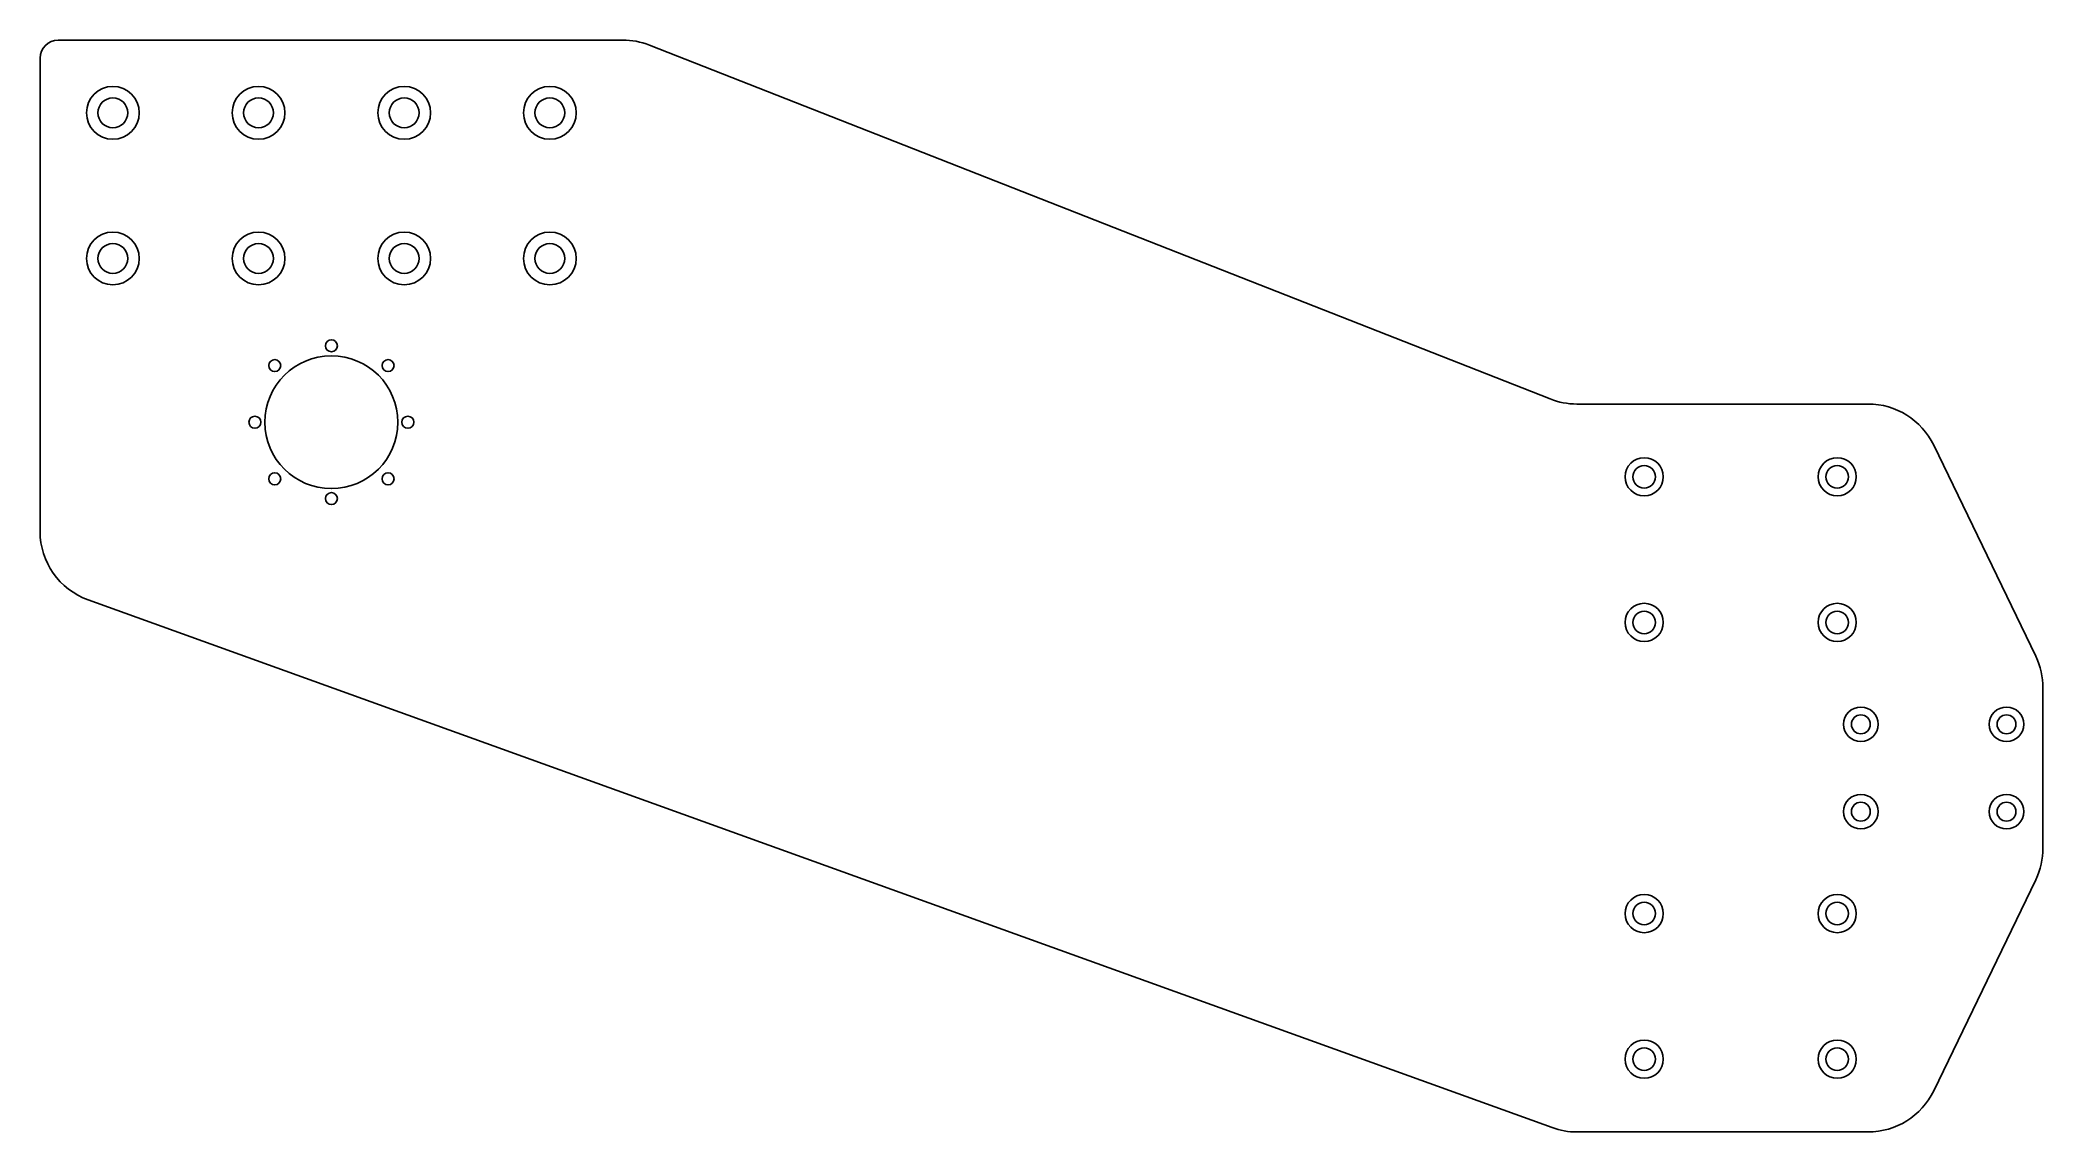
# Model space of a CAD drawing. Extents: x -160 to 390, y -300 to 0.
import ezdxf

# ---------------------------------------------------------------- set-up
doc = ezdxf.new("R2010")
doc.units = 0
doc.layers.add('Fusion002', color=7, linetype='CONTINUOUS')

msp = doc.modelspace()

# ---------------------------------------------------------------- linework, layer by layer
at = {"layer": 'Fusion002'}
for p, q in [((-155, 0, 25), (0, 0, 25)), ((-155, 0), (0, 0)), ((-155, 0, 25), (-155, 0)), ((-155, 0, 25), (0, 0, 25)), ((-155, 0), (0, 0)), ((-155, 0, 25), (-155, 0)), ((0, 0, 25), (0, 0)), ((0, 0, 25), (0, 0)), ((-160, -5, 25), (-160, -135, 25)), ((-160, -5), (-160, -135)), ((-160, -5), (-160, -135)), ((-160, -5, 25), (-160, -135, 25)), ((-160, -5, 25), (-160, -5)), ((-160, -5, 25), (-160, -5)), ((7.3164, -1.3863, 25), (254.674, -98.6137, 25)), ((7.3164, -1.3863), (254.674, -98.6137)), ((7.3164, -1.3863, 25), (7.3164, -1.3863)), ((7.3164, -1.3863, 25), (254.674, -98.6137, 25)), ((7.3164, -1.3863), (254.674, -98.6137)), ((7.3164, -1.3863, 25), (7.3164, -1.3863)), ((-140, -24.1, 19.5), (-140, -24.1)), ((-140, -24.1, 19.5), (-140, -24.1)), ((-140, -27.25, 25), (-140, -27.25, 19.5)), ((-140, -27.25, 25), (-140, -27.25, 19.5)), ((-100, -24.1, 19.5), (-100, -24.1)), ((-100, -24.1, 19.5), (-100, -24.1)), ((-100, -27.25, 25), (-100, -27.25, 19.5)), ((-100, -27.25, 25), (-100, -27.25, 19.5)), ((-60, -24.1, 19.5), (-60, -24.1)), ((-60, -24.1, 19.5), (-60, -24.1)), ((-60, -27.25, 25), (-60, -27.25, 19.5)), ((-60, -27.25, 25), (-60, -27.25, 19.5)), ((-20, -24.1, 19.5), (-20, -24.1)), ((-20, -24.1, 19.5), (-20, -24.1)), ((-20, -27.25, 25), (-20, -27.25, 19.5)), ((-20, -27.25, 25), (-20, -27.25, 19.5)), ((-140, -64.1, 19.5), (-140, -64.1)), ((-140, -64.1, 19.5), (-140, -64.1)), ((-100, -64.1, 19.5), (-100, -64.1)), ((-100, -64.1, 19.5), (-100, -64.1)), ((-60, -64.1, 19.5), (-60, -64.1)), ((-60, -64.1, 19.5), (-60, -64.1)), ((-20, -64.1, 19.5), (-20, -64.1)), ((-20, -64.1, 19.5), (-20, -64.1)), ((-140, -67.25, 25), (-140, -67.25, 19.5)), ((-140, -67.25, 25), (-140, -67.25, 19.5)), ((-100, -67.25, 25), (-100, -67.25, 19.5)), ((-100, -67.25, 25), (-100, -67.25, 19.5)), ((-60, -67.25, 25), (-60, -67.25, 19.5)), ((-60, -67.25, 25), (-60, -67.25, 19.5)), ((-20, -67.25, 25), (-20, -67.25, 19.5)), ((-20, -67.25, 25), (-20, -67.25, 19.5)), ((254.674, -98.6137, 25), (254.674, -98.6137)), ((254.674, -98.6137, 25), (254.674, -98.6137)), ((341.99, -100, 25), (261.99, -100, 25)), ((341.99, -100), (261.99, -100)), ((341.99, -100), (261.99, -100)), ((261.99, -100, 25), (261.99, -100)), ((341.99, -100, 25), (261.99, -100, 25)), ((261.99, -100, 25), (261.99, -100)), ((341.99, -100, 25), (341.99, -100)), ((341.99, -100, 25), (341.99, -100)), ((360, -111.303, 25), (388.01, -169.303, 25)), ((360, -111.303), (388.01, -169.303)), ((360, -111.303, 25), (360, -111.303)), ((360, -111.303, 25), (388.01, -169.303, 25)), ((360, -111.303), (388.01, -169.303)), ((360, -111.303, 25), (360, -111.303)), ((280.5, -123.1, 19.5), (280.5, -123.1)), ((280.5, -123.1, 19.5), (280.5, -123.1)), ((280.5, -125.25, 25), (280.5, -125.25, 19.5)), ((280.5, -125.25, 25), (280.5, -125.25, 19.5)), ((333.5, -123.1, 19.5), (333.5, -123.1)), ((333.5, -123.1, 19.5), (333.5, -123.1)), ((333.5, -125.25, 25), (333.5, -125.25, 19.5)), ((333.5, -125.25, 25), (333.5, -125.25, 19.5)), ((-160, -135, 25), (-160, -135)), ((-160, -135, 25), (-160, -135)), ((-146.786, -153.814, 25), (255.204, -298.814, 25)), ((-146.786, -153.814), (255.204, -298.814)), ((-146.786, -153.814), (255.204, -298.814)), ((-146.786, -153.814, 25), (255.204, -298.814, 25)), ((-146.786, -153.814, 25), (-146.786, -153.814)), ((-146.786, -153.814, 25), (-146.786, -153.814)), ((280.5, -163.1, 19.5), (280.5, -163.1)), ((280.5, -163.1, 19.5), (280.5, -163.1)), ((333.5, -163.1, 19.5), (333.5, -163.1)), ((333.5, -163.1, 19.5), (333.5, -163.1)), ((280.5, -165.25, 25), (280.5, -165.25, 19.5)), ((280.5, -165.25, 25), (280.5, -165.25, 19.5)), ((333.5, -165.25, 25), (333.5, -165.25, 19.5)), ((333.5, -165.25, 25), (333.5, -165.25, 19.5)), ((388.01, -169.303, 25), (388.01, -169.303)), ((388.01, -169.303, 25), (388.01, -169.303)), ((390, -178, 25), (390, -222, 25)), ((390, -178), (390, -222)), ((390, -178, 25), (390, -178)), ((390, -178, 25), (390, -222, 25)), ((390, -178), (390, -222)), ((390, -178, 25), (390, -178)), ((340, -190.6, 19.5), (340, -190.6)), ((340, -190.6, 19.5), (340, -190.6)), ((380, -190.6, 19.5), (380, -190.6)), ((380, -190.6, 19.5), (380, -190.6)), ((340, -192.75, 25), (340, -192.75, 19.5)), ((340, -192.75, 25), (340, -192.75, 19.5)), ((380, -192.75, 25), (380, -192.75, 19.5)), ((380, -192.75, 25), (380, -192.75, 19.5)), ((340, -214.6, 19.5), (340, -214.6)), ((340, -214.6, 19.5), (340, -214.6)), ((340, -216.75, 25), (340, -216.75, 19.5)), ((340, -216.75, 25), (340, -216.75, 19.5)), ((380, -214.6, 19.5), (380, -214.6)), ((380, -214.6, 19.5), (380, -214.6)), ((380, -216.75, 25), (380, -216.75, 19.5)), ((380, -216.75, 25), (380, -216.75, 19.5)), ((390, -222, 25), (390, -222)), ((390, -222, 25), (390, -222)), ((388.01, -230.697, 25), (360, -288.697, 25)), ((388.01, -230.697), (360, -288.697)), ((388.01, -230.697, 25), (360, -288.697, 25)), ((388.01, -230.697), (360, -288.697)), ((388.01, -230.697, 25), (388.01, -230.697)), ((388.01, -230.697, 25), (388.01, -230.697)), ((280.5, -243.1, 19.5), (280.5, -243.1)), ((280.5, -243.1, 19.5), (280.5, -243.1)), ((280.5, -245.25, 25), (280.5, -245.25, 19.5)), ((280.5, -245.25, 25), (280.5, -245.25, 19.5)), ((333.5, -243.1, 19.5), (333.5, -243.1)), ((333.5, -243.1, 19.5), (333.5, -243.1)), ((333.5, -245.25, 25), (333.5, -245.25, 19.5)), ((333.5, -245.25, 25), (333.5, -245.25, 19.5)), ((280.5, -283.1, 19.5), (280.5, -283.1)), ((280.5, -283.1, 19.5), (280.5, -283.1)), ((280.5, -285.25, 25), (280.5, -285.25, 19.5)), ((280.5, -285.25, 25), (280.5, -285.25, 19.5)), ((333.5, -283.1, 19.5), (333.5, -283.1)), ((333.5, -283.1, 19.5), (333.5, -283.1)), ((333.5, -285.25, 25), (333.5, -285.25, 19.5)), ((333.5, -285.25, 25), (333.5, -285.25, 19.5)), ((360, -288.697, 25), (360, -288.697)), ((360, -288.697, 25), (360, -288.697)), ((255.204, -298.814, 25), (255.204, -298.814)), ((255.204, -298.814, 25), (255.204, -298.814)), ((341.99, -300, 25), (261.99, -300, 25)), ((341.99, -300), (261.99, -300)), ((341.99, -300, 25), (261.99, -300, 25)), ((261.99, -300, 25), (261.99, -300)), ((341.99, -300), (261.99, -300)), ((261.99, -300, 25), (261.99, -300)), ((341.99, -300, 25), (341.99, -300)), ((341.99, -300, 25), (341.99, -300))]:
    msp.add_line(p, q, dxfattribs=at)
for centre, radius in [((-140, -20), 7.25), ((-140, -20), 7.25), ((-140, -20), 7.25), ((-140, -20), 7.25), ((-140, -20), 4.1), ((-140, -20), 4.1), ((-140, -20), 4.1), ((-140, -20), 4.1), ((-100, -20), 7.25), ((-100, -20), 7.25), ((-100, -20), 7.25), ((-100, -20), 7.25), ((-100, -20), 4.1), ((-100, -20), 4.1), ((-100, -20), 4.1), ((-100, -20), 4.1), ((-60, -20), 7.25), ((-60, -20), 7.25), ((-60, -20), 7.25), ((-60, -20), 7.25), ((-60, -20), 4.1), ((-60, -20), 4.1), ((-60, -20), 4.1), ((-60, -20), 4.1), ((-20, -20), 7.25), ((-20, -20), 7.25), ((-20, -20), 7.25), ((-20, -20), 7.25), ((-20, -20), 4.1), ((-20, -20), 4.1), ((-20, -20), 4.1), ((-20, -20), 4.1), ((-140, -60), 7.25), ((-140, -60), 7.25), ((-140, -60), 7.25), ((-140, -60), 7.25), ((-100, -60), 7.25), ((-100, -60), 7.25), ((-100, -60), 7.25), ((-100, -60), 7.25), ((-60, -60), 7.25), ((-60, -60), 7.25), ((-60, -60), 7.25), ((-60, -60), 7.25), ((-20, -60), 7.25), ((-20, -60), 7.25), ((-20, -60), 7.25), ((-20, -60), 7.25), ((-140, -60), 4.1), ((-140, -60), 4.1), ((-140, -60), 4.1), ((-140, -60), 4.1), ((-100, -60), 4.1), ((-100, -60), 4.1), ((-100, -60), 4.1), ((-100, -60), 4.1), ((-60, -60), 4.1), ((-60, -60), 4.1), ((-60, -60), 4.1), ((-60, -60), 4.1), ((-20, -60), 4.1), ((-20, -60), 4.1), ((-20, -60), 4.1), ((-20, -60), 4.1), ((-80, -84), 1.65), ((-80, -84), 1.65), ((-80, -84), 1.65), ((-80, -84), 1.65), ((-80, -105), 18.25), ((-80, -105), 18.25), ((-80, -105), 18.25), ((-80, -105), 18.25), ((-95.5563, -89.4437), 1.65), ((-95.5563, -89.4437), 1.65), ((-95.5563, -89.4437), 1.65), ((-95.5563, -89.4437), 1.65), ((-64.4437, -89.4437), 1.65), ((-64.4437, -89.4437), 1.65), ((-64.4437, -89.4437), 1.65), ((-64.4437, -89.4437), 1.65), ((-101, -105), 1.65), ((-101, -105), 1.65), ((-101, -105), 1.65), ((-101, -105), 1.65), ((-59, -105), 1.65), ((-59, -105), 1.65), ((-59, -105), 1.65), ((-59, -105), 1.65), ((280.5, -120), 5.25), ((280.5, -120), 5.25), ((280.5, -120), 5.25), ((280.5, -120), 5.25), ((333.5, -120), 5.25), ((333.5, -120), 5.25), ((333.5, -120), 5.25), ((333.5, -120), 5.25), ((-95.5563, -120.556), 1.65), ((-95.5563, -120.556), 1.65), ((-95.5563, -120.556), 1.65), ((-95.5563, -120.556), 1.65), ((-64.4437, -120.556), 1.65), ((-64.4437, -120.556), 1.65), ((-64.4437, -120.556), 1.65), ((-64.4437, -120.556), 1.65), ((280.5, -120), 3.1), ((280.5, -120), 3.1), ((280.5, -120), 3.1), ((280.5, -120), 3.1), ((333.5, -120), 3.1), ((333.5, -120), 3.1), ((333.5, -120), 3.1), ((333.5, -120), 3.1), ((-80, -126), 1.65), ((-80, -126), 1.65), ((-80, -126), 1.65), ((-80, -126), 1.65), ((280.5, -160), 5.25), ((280.5, -160), 5.25), ((280.5, -160), 5.25), ((280.5, -160), 5.25), ((280.5, -160), 3.1), ((280.5, -160), 3.1), ((280.5, -160), 3.1), ((280.5, -160), 3.1), ((333.5, -160), 5.25), ((333.5, -160), 5.25), ((333.5, -160), 5.25), ((333.5, -160), 5.25), ((333.5, -160), 3.1), ((333.5, -160), 3.1), ((333.5, -160), 3.1), ((333.5, -160), 3.1), ((340, -188), 4.75), ((340, -188), 4.75), ((340, -188), 4.75), ((340, -188), 4.75), ((340, -188), 2.6), ((340, -188), 2.6), ((340, -188), 2.6), ((340, -188), 2.6), ((380, -188), 4.75), ((380, -188), 4.75), ((380, -188), 4.75), ((380, -188), 4.75), ((380, -188), 2.6), ((380, -188), 2.6), ((380, -188), 2.6), ((380, -188), 2.6), ((340, -212), 4.75), ((340, -212), 4.75), ((340, -212), 4.75), ((340, -212), 4.75), ((380, -212), 4.75), ((380, -212), 4.75), ((380, -212), 4.75), ((380, -212), 4.75), ((340, -212), 2.6), ((340, -212), 2.6), ((340, -212), 2.6), ((340, -212), 2.6), ((380, -212), 2.6), ((380, -212), 2.6), ((380, -212), 2.6), ((380, -212), 2.6), ((280.5, -240), 5.25), ((280.5, -240), 5.25), ((280.5, -240), 5.25), ((280.5, -240), 5.25), ((333.5, -240), 5.25), ((333.5, -240), 5.25), ((333.5, -240), 5.25), ((333.5, -240), 5.25), ((280.5, -240), 3.1), ((280.5, -240), 3.1), ((280.5, -240), 3.1), ((280.5, -240), 3.1), ((333.5, -240), 3.1), ((333.5, -240), 3.1), ((333.5, -240), 3.1), ((333.5, -240), 3.1), ((280.5, -280), 5.25), ((280.5, -280), 5.25), ((280.5, -280), 5.25), ((280.5, -280), 5.25), ((333.5, -280), 5.25), ((333.5, -280), 5.25), ((333.5, -280), 5.25), ((333.5, -280), 5.25), ((280.5, -280), 3.1), ((280.5, -280), 3.1), ((280.5, -280), 3.1), ((280.5, -280), 3.1), ((333.5, -280), 3.1), ((333.5, -280), 3.1), ((333.5, -280), 3.1), ((333.5, -280), 3.1)]:
    msp.add_circle(centre, radius, dxfattribs=at)
for centre, radius, start, end in [((-155, -5, 25), 5, 90, -180), ((-155, -5), 5, 90, -180), ((-155, -5), 5, 90, -180), ((-155, -5, 25), 5, 90, -180), ((0, -20, 25), 20, 68.542, 90), ((0, -20), 20, 68.542, 90), ((0, -20), 20, 68.542, 90), ((0, -20, 25), 20, 68.542, 90), ((261.99, -80, 25), 20, -111.458, -90), ((261.99, -80), 20, -111.458, -90), ((261.99, -80, 25), 20, -111.458, -90), ((261.99, -80), 20, -111.458, -90), ((341.99, -120, 25), 20, 25.7772, 90), ((341.99, -120), 20, 25.7772, 90), ((341.99, -120), 20, 25.7772, 90), ((341.99, -120, 25), 20, 25.7772, 90), ((-140, -135, 25), 20, -180, -109.835), ((-140, -135), 20, -180, -109.835), ((-140, -135), 20, -180, -109.835), ((-140, -135, 25), 20, -180, -109.835), ((370, -178, 25), 20, 0, 25.7772), ((370, -178), 20, 0, 25.7772), ((370, -178), 20, 0, 25.7772), ((370, -178, 25), 20, 0, 25.7772), ((370, -222, 25), 20, -25.7772, 0), ((370, -222), 20, -25.7772, 0), ((370, -222), 20, -25.7772, 0), ((370, -222, 25), 20, -25.7772, 0), ((341.99, -280, 25), 20, -90, -25.7772), ((341.99, -280), 20, -90, -25.7772), ((341.99, -280), 20, -90, -25.7772), ((341.99, -280, 25), 20, -90, -25.7772), ((261.99, -280, 25), 20, -109.835, -90), ((261.99, -280), 20, -109.835, -90), ((261.99, -280), 20, -109.835, -90), ((261.99, -280, 25), 20, -109.835, -90)]:
    msp.add_arc(centre, radius, start, end, dxfattribs=at)
for points in [[(-80, -85.65), (-80, -85.65, 25)], [(-80, -85.65), (-80, -85.65, 25)], [(-95.5563, -91.0937), (-95.5563, -91.0937, 25)], [(-95.5563, -91.0937), (-95.5563, -91.0937, 25)], [(-64.4437, -91.0937), (-64.4437, -91.0937, 25)], [(-64.4437, -91.0937), (-64.4437, -91.0937, 25)], [(-101, -106.65), (-101, -106.65, 25)], [(-101, -106.65), (-101, -106.65, 25)], [(-59, -106.65), (-59, -106.65, 25)], [(-59, -106.65), (-59, -106.65, 25)], [(-95.5563, -122.206), (-95.5563, -122.206, 25)], [(-95.5563, -122.206), (-95.5563, -122.206, 25)], [(-80, -123.25), (-80, -123.25, 25)], [(-80, -123.25), (-80, -123.25, 25)], [(-64.4437, -122.206), (-64.4437, -122.206, 25)], [(-64.4437, -122.206), (-64.4437, -122.206, 25)], [(-80, -127.65), (-80, -127.65, 25)], [(-80, -127.65), (-80, -127.65, 25)]]:
    msp.add_open_spline(points, degree=1, dxfattribs=at)

doc.saveas('drawing.dxf')
